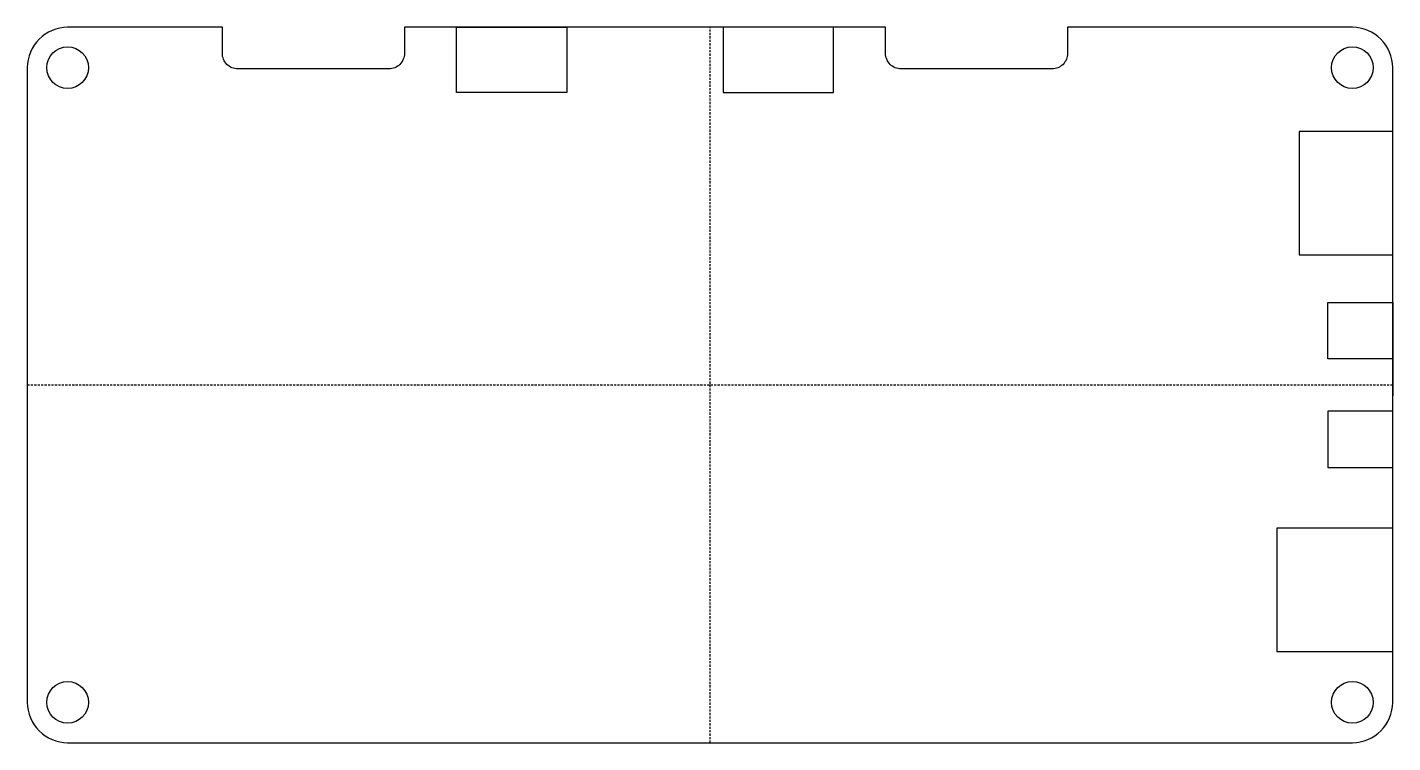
# Model space of a CAD drawing. Header units: millimetres. Extents: x -53 to 53, y -28 to 28.
import ezdxf

# ---------------------------------------------------------------- set-up
doc = ezdxf.new("R2010")
doc.units = ezdxf.units.MM
doc.linetypes.add('DASHED', pattern=[0.2067, 0.1654, -0.0413])

msp = doc.modelspace()

# ---------------------------------------------------------------- linework, layer by layer
at = {"color": 190, "linetype": 'DASHED', "lineweight": 25, "true_color": 0x8018ff}
for p, q in [((0, -27.5), (0, 27.5)), ((52.5, 0), (-52.5, 0))]:
    msp.add_line(p, q, dxfattribs=at)
msp.add_line((52.5, 3.52), (52.5, -0.83))
msp.add_lwpolyline([(27.5, 27.5), (27.5, 25.5, -0.414214), (26.3, 24.3), (14.7, 24.3, -0.414214), (13.5, 25.5), (13.5, 27.5), (-23.5, 27.5), (-23.5, 25.5, -0.414214), (-24.7, 24.3), (-36.3, 24.3, -0.414214), (-37.5, 25.5), (-37.5, 27.5), (-49.4, 27.5, 0.414214), (-52.5, 24.4), (-52.5, -24.4, 0.414214), (-49.4, -27.5), (49.4, -27.5, 0.414214), (52.5, -24.4), (52.5, 24.4, 0.414214), (49.4, 27.5)], format="xyb", close=True)
for points in [[(-11, 22.5), (-19.5, 22.5), (-19.5, 27.5), (-11, 27.5)], [(1, 27.5), (1, 22.5), (9.5, 22.5), (9.5, 27.5)], [(45.3, 19.5), (45.3, 10), (52.5, 10), (52.5, 19.5)], [(52.5, 2), (47.5, 2), (47.5, 6.35), (52.5, 6.35)], [(52.5, -2), (47.5, -2), (47.5, -6.35), (52.5, -6.35)], [(43.6, -11), (43.6, -20.5), (52.5, -20.5), (52.5, -11)]]:
    msp.add_lwpolyline(points, close=True)
for centre in [(-49.4, 24.4), (49.4, 24.4), (-49.4, -24.4), (49.4, -24.4)]:
    msp.add_circle(centre, 1.6)

doc.saveas('drawing.dxf')
